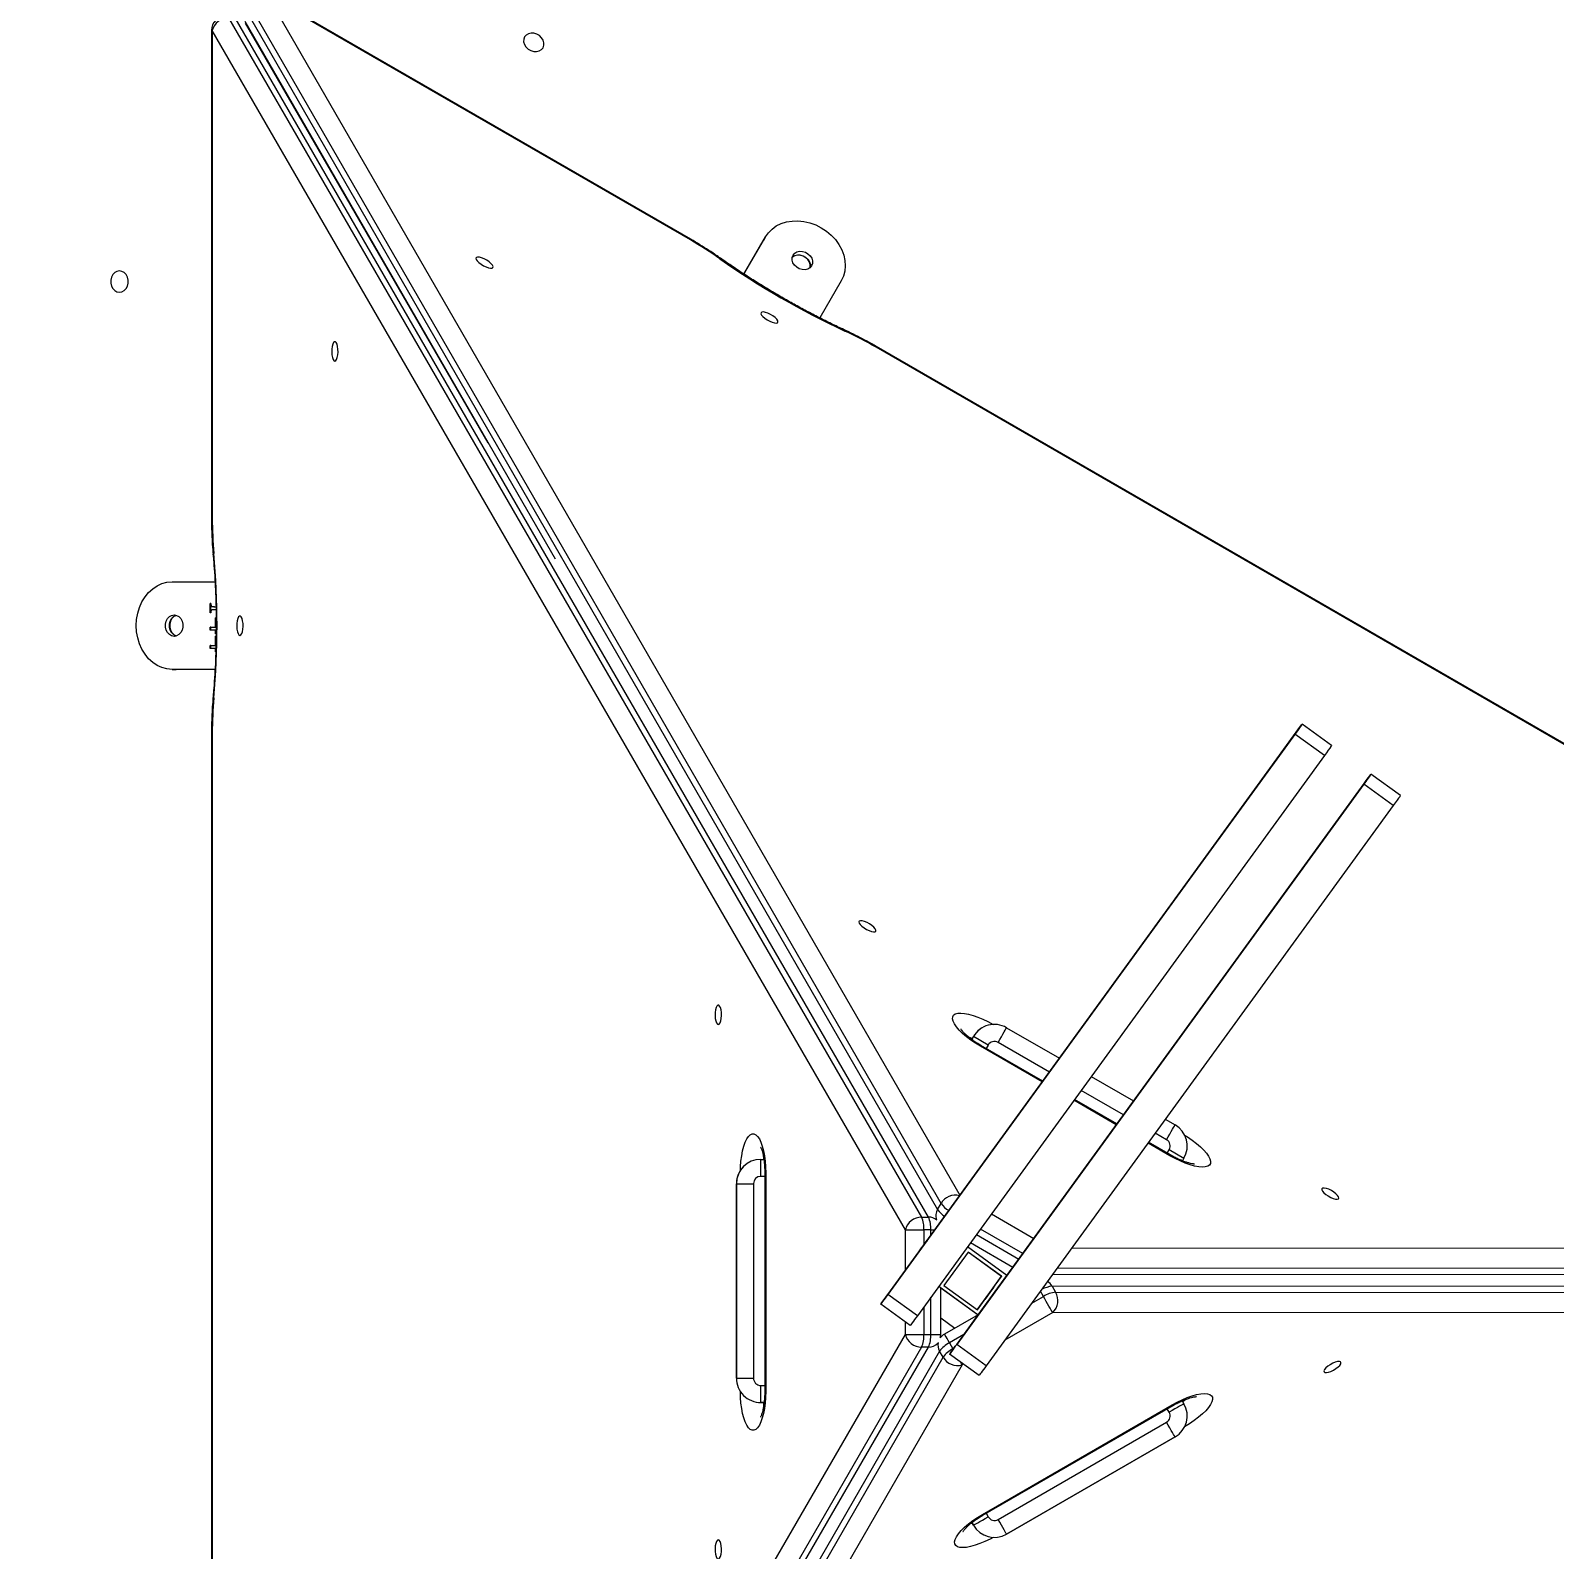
# Model space of a CAD drawing. Header units: millimetres. Extents: x -12977 to 11786, y -11805 to 10558.
# Drawn here: x 1120 to 1747, y -6126 to -5501 of the extents above; entities that cross this region are included whole.
import ezdxf

# ---------------------------------------------------------------- set-up
doc = ezdxf.new("R2010")
doc.units = ezdxf.units.MM
for name, color, linetype in [('DIKOM_ОБЪЕКТ', 7, 'Continuous'), ('DIKOM_РАЗМЕР_ЗОНА', 7, 'Continuous'), ('DIKOM_РАЗМЕР_ОБЪЕКТА', 7, 'Continuous')]:
    doc.layers.add(name, color=color, linetype=linetype)
doc.styles.add('style1', font='arial.ttf', dxfattribs={"width": 0.8})
doc.dimstyles.new('1-50', dxfattribs={"dimtxt": 300, "dimasz": 200, "dimexe": 100, "dimexo": 0, "dimgap": 100, "dimtad": 1, "dimtxsty": 'style1', "dimcen": 200, "dimclrd": 7, "dimclre": 7, "dimclrt": 7, "dimadec": 1, "dimazin": 2, "dimtfac": 1, "dimtmove": 0, "dimatfit": 2, "dimfxl": 0, "dimlwd": 25, "dimlwe": 18, "dimarcsym": 0})

# ---------------------------------------------------------------- blocks, each defined once
blk = doc.blocks.new('*D9')
at = {"layer": 'Defpoints', "color": 0, "transparency": 16777216}
for p in [(-11007.42, 666.08), (8787.99, 666.08), (8787.99, -10518.66)]:
    blk.add_point(p, dxfattribs=at)
at = {"layer": 'DIKOM_РАЗМЕР_ОБЪЕКТА', "color": 7, "lineweight": 18, "transparency": 16777216}
for p, q in [((-11007.42, 666.08), (-11007.42, -10618.66)), ((8787.99, 666.08), (8787.99, -10618.66))]:
    blk.add_line(p, q, dxfattribs=at)
at = {"layer": 'DIKOM_РАЗМЕР_ОБЪЕКТА', "color": 7, "lineweight": 25, "transparency": 16777216}
blk.add_line((-10807.42, -10518.66), (8587.99, -10518.66), dxfattribs=at)
at = {"layer": 'DIKOM_РАЗМЕР_ОБЪЕКТА', "color": 7, "transparency": 16777216}
for points in [[(-10807.42, -10485.32), (-10807.42, -10551.99), (-11007.42, -10518.66)], [(8587.99, -10485.32), (8587.99, -10551.99), (8787.99, -10518.66)]]:
    blk.add_solid(points, dxfattribs=at)
at = {"layer": 'DIKOM_РАЗМЕР_ОБЪЕКТА', "color": 7, "transparency": 16777216, "insert": (-1823.63, -10265.49), "char_height": 300, "attachment_point": 5, "style": 'style1'}
blk.add_mtext('19750', dxfattribs=at)
blk = doc.blocks.new('*D12')
at = {"layer": 'Defpoints', "color": 0, "transparency": 16777216}
for p in [(10764.9, 125.67), (-12976.69, 124.08), (10764.9, -11704.66)]:
    blk.add_point(p, dxfattribs=at)
at = {"layer": 'DIKOM_РАЗМЕР_ЗОНА', "color": 7, "lineweight": 18, "transparency": 16777216}
for p, q in [((10764.9, 125.67), (10764.9, -11804.66)), ((-12976.69, 124.08), (-12976.69, -11804.66))]:
    blk.add_line(p, q, dxfattribs=at)
at = {"layer": 'DIKOM_РАЗМЕР_ЗОНА', "color": 7, "lineweight": 25, "transparency": 16777216}
blk.add_line((-12776.69, -11704.66), (10564.9, -11704.66), dxfattribs=at)
at = {"layer": 'DIKOM_РАЗМЕР_ЗОНА', "color": 7, "transparency": 16777216}
for points in [[(-12776.69, -11671.32), (-12776.69, -11737.99), (-12976.69, -11704.66)], [(10564.9, -11671.32), (10564.9, -11737.99), (10764.9, -11704.66)]]:
    blk.add_solid(points, dxfattribs=at)
at = {"layer": 'DIKOM_РАЗМЕР_ЗОНА', "color": 7, "transparency": 16777216, "insert": (-1904.63, -11451.38), "char_height": 300, "attachment_point": 5, "style": 'style1'}
blk.add_mtext('23750', dxfattribs=at)

msp = doc.modelspace()

# ---------------------------------------------------------------- linework, layer by layer
at = {"layer": 'DIKOM_ОБЪЕКТ', "color": 7, "linetype": 'Continuous', "lineweight": 15}
for p, q in [((1494.946, -5983.208), (1210.231, -5489.774)), ((1391.84, -5586.971), (1218.076, -5486.649)), ((1218.076, -5486.649), (1502.654, -5979.846)), ((1392.002, -5586.69), (1218.238, -5486.367)), ((1201.839, -5495.589), (1486.911, -5988.817)), ((1489.749, -5988.817), (1204.676, -5495.589)), ((1208.623, -5497.019), (1336.174, -5718.076)), ((1208.813, -5492.231), (1493.527, -5985.665)), ((1194.885, -5500.821), (1194.885, -5701.466)), ((1480.282, -5994.048), (1195.21, -5500.821)), ((1195.21, -5500.821), (1195.21, -5701.466)), ((1308.626, -5670.334), (1208.917, -5497.818)), ((1413.881, -5600.997), (1421.848, -5587.197)), ((1413.882, -5600.997), (1422.71, -5585.705)), ((1422.71, -5585.705), (1421.848, -5587.197)), ((1453.887, -5603.705), (1445.059, -5618.996)), ((1859.494, -5856.971), (1468.227, -5631.073)), ((1859.656, -5856.69), (1468.389, -5630.792)), ((1178.675, -5727.569), (1196.335, -5727.568)), ((1194.39, -5736.518), (1194.617, -5736.518)), ((1194.39, -5740.268), (1194.39, -5736.518)), ((1194.677, -5736.518), (1194.39, -5736.518)), ((1194.617, -5740.268), (1194.39, -5740.268)), ((1194.677, -5739.634), (1194.677, -5737.251)), ((1195.868, -5737.768), (1196.734, -5737.768)), ((1196.155, -5737.768), (1195.868, -5737.768)), ((1196.756, -5739.018), (1195.868, -5739.018)), ((1196.155, -5737.768), (1196.734, -5737.768)), ((1194.389, -5746.241), (1196.55, -5746.24)), ((1194.677, -5746.24), (1194.389, -5746.241)), ((1194.39, -5747.491), (1194.389, -5746.241)), ((1196.55, -5747.491), (1194.39, -5747.491)), ((1194.677, -5747.491), (1194.677, -5746.24)), ((1194.677, -5746.24), (1196.837, -5746.24)), ((1196.55, -5742.351), (1196.817, -5742.351)), ((1196.55, -5746.24), (1196.55, -5742.351)), ((1196.837, -5742.351), (1196.55, -5742.351)), ((1196.837, -5746.24), (1196.55, -5746.24)), ((1196.837, -5747.49), (1196.55, -5747.491)), ((1196.55, -5748.879), (1196.55, -5747.491)), ((1194.39, -5753.741), (1196.55, -5753.741)), ((1194.39, -5754.99), (1194.39, -5753.741)), ((1194.677, -5753.741), (1194.39, -5753.741)), ((1194.677, -5754.99), (1194.677, -5753.741)), ((1194.677, -5753.741), (1196.837, -5753.741)), ((1196.811, -5748.879), (1196.55, -5748.879)), ((1196.55, -5749.852), (1196.795, -5749.851)), ((1196.55, -5753.741), (1196.55, -5749.852)), ((1196.837, -5749.852), (1196.55, -5749.852)), ((1196.837, -5753.741), (1196.55, -5753.741)), ((1196.55, -5754.99), (1194.39, -5754.99)), ((1196.55, -5756.379), (1196.55, -5754.99)), ((1196.336, -5763.568), (1178.675, -5763.569)), ((1178.675, -5763.569), (1180.397, -5763.569)), ((1196.336, -5763.569), (1180.397, -5763.569)), ((1194.885, -5789.67), (1194.885, -6241.466)), ((1195.21, -5789.67), (1195.21, -6241.466)), ((1473.059, -6020.58), (1639.64, -5791.301)), ((1640.485, -5790.148), (1473.072, -6020.572)), ((1598.06, -5848.535), (1642.811, -5786.946)), ((1641.778, -5788.359), (1598.248, -5848.276)), ((1652.62, -5798.964), (1640.485, -5790.148)), ((1641.782, -5788.362), (1641.778, -5788.359)), ((1642.584, -5787.258), (1642.58, -5787.255)), ((1655.559, -5794.919), (1643.424, -5786.103)), ((1652.62, -5798.964), (1485.207, -6029.389)), ((1626.376, -5869.108), (1671.126, -5807.519)), ((1670.094, -5808.931), (1626.564, -5868.848)), ((1670.098, -5808.934), (1670.094, -5808.931)), ((1670.899, -5807.831), (1670.895, -5807.828)), ((1683.874, -5815.492), (1671.739, -5806.675)), ((1668.801, -5810.72), (1501.387, -6041.145)), ((1521.955, -6012.826), (1667.956, -5811.873)), ((1680.936, -5819.537), (1668.801, -5810.72)), ((1680.936, -5819.537), (1513.523, -6049.961)), ((1598.249, -5848.276), (1598.248, -5848.276)), ((1626.564, -5868.848), (1626.564, -5868.848)), ((1516.341, -5909.577), (1516.352, -5909.584)), ((1521.907, -5910.908), (1543.629, -5923.449)), ((1508.246, -5914.568), (1507.555, -5915.766)), ((1507.555, -5915.766), (1508.246, -5914.568)), ((1514.309, -5918.068), (1508.246, -5914.568)), ((1508.246, -5914.568), (1508.246, -5914.568)), ((1511.729, -5911.013), (1511.729, -5911.013)), ((1539.492, -5929.143), (1518.407, -5916.97)), ((1536.527, -5933.224), (1511.149, -5918.572)), ((1536.751, -5932.916), (1511.338, -5918.244)), ((1514.309, -5918.068), (1513.49, -5919.487)), ((1556.695, -5930.993), (1574.107, -5941.046)), ((1567.005, -5950.821), (1549.594, -5940.768)), ((1567.228, -5950.513), (1549.817, -5940.46)), ((1569.97, -5946.74), (1552.559, -5936.687)), ((1587.689, -5956.97), (1583.036, -5954.284)), ((1587.173, -5948.59), (1591.189, -5950.908)), ((1589.091, -5963.572), (1580.071, -5958.365)), ((1589.28, -5963.244), (1580.295, -5958.057)), ((1587.968, -5962.487), (1588.787, -5961.068)), ((1588.787, -5961.068), (1594.849, -5964.568)), ((1415.617, -5966.503), (1415.617, -5966.503)), ((1420.795, -5965.058), (1422.054, -5965.059)), ((1421.997, -5964.772), (1421.922, -5965.059)), ((1594.849, -5964.568), (1594.22, -5965.657)), ((1594.49, -5965.748), (1594.285, -5965.545)), ((1422.434, -5972.058), (1420.795, -5972.058)), ((1422.434, -5970.543), (1422.434, -6060.543)), ((1422.813, -5970.543), (1422.813, -6060.543)), ((1410.794, -6055.059), (1410.794, -5975.059)), ((1410.794, -5975.059), (1410.794, -6055.059)), ((1410.794, -5975.059), (1410.794, -5975.059)), ((1417.795, -5975.058), (1417.795, -6055.058)), ((1493.527, -5985.665), (1494.946, -5983.208)), ((1486.911, -5988.817), (1489.749, -5988.817)), ((1515.64, -5987.501), (1533.051, -5997.553)), ((1480.282, -6010.638), (1480.282, -5994.048)), ((1490.743, -5994.048), (1487.905, -5994.048)), ((1487.905, -5994.048), (1487.905, -6000.146)), ((1490.743, -5996.241), (1490.743, -5994.048)), ((1509.458, -5996.01), (1526.869, -6006.062)), ((1528.546, -6003.754), (1511.135, -5993.702)), ((1506.111, -6003.169), (1496.119, -6016.922)), ((1521.96, -6012.829), (1505.779, -6001.073)), ((1519.837, -6013.178), (1506.093, -6003.193)), ((1519.864, -6013.161), (1506.111, -6003.169)), ((1507.063, -5999.307), (1524.474, -6009.359)), ((1548.682, -6001.568), (2109.644, -6001.396)), ((2110.86, -6009.752), (1542.609, -6009.927)), ((1494.024, -6017.254), (1510.204, -6029.009)), ((1496.119, -6016.922), (1509.872, -6026.914)), ((1509.862, -6026.907), (1519.837, -6013.178)), ((1509.872, -6026.914), (1519.864, -6013.161)), ((1510.204, -6029.009), (1521.96, -6012.829)), ((1519.864, -6013.161), (1519.837, -6013.178)), ((1540.647, -6017.234), (1542.066, -6019.691)), ((2110.281, -6017.471), (1540.647, -6017.234)), ((1540.824, -6012.385), (2109.441, -6012.21)), ((1485.207, -6029.389), (1473.072, -6020.572)), ((1490.743, -6037.025), (1490.743, -6021.77)), ((1494.795, -6037.025), (1494.794, -6017.837)), ((1494.795, -6017.851), (1510.156, -6029.011)), ((1532.218, -6024.229), (1537.039, -6021.446)), ((1537.039, -6021.446), (1535.8, -6019.299)), ((1542.066, -6019.691), (2111.7, -6019.928)), ((1470.132, -6024.618), (1470.121, -6024.625)), ((1482.256, -6033.441), (1470.121, -6024.625)), ((1482.268, -6033.434), (1470.132, -6024.618)), ((1487.905, -6025.675), (1487.905, -6037.025)), ((1510.166, -6029.005), (1496.374, -6036.968)), ((1501.375, -6041.152), (1510.192, -6029.017)), ((1510.204, -6029.009), (1510.187, -6029.02)), ((1540.851, -6028.047), (1521.202, -6039.391)), ((2110.484, -6028.284), (1540.851, -6028.047)), ((1480.282, -6037.025), (1480.282, -6032.007)), ((1482.268, -6033.434), (1482.256, -6033.441)), ((1494.795, -6030.211), (1500.676, -6034.484)), ((1494.795, -6030.212), (1500.675, -6034.485)), ((1195.21, -6530.315), (1480.282, -6037.025)), ((1486.911, -6042.257), (1201.839, -6535.546)), ((1204.676, -6535.546), (1489.749, -6042.256)), ((1489.749, -6042.256), (1486.911, -6042.257)), ((1487.905, -6037.025), (1490.743, -6037.025)), ((1504.369, -6037.032), (1498.401, -6040.477)), ((1498.401, -6040.477), (1499.82, -6042.934)), ((1513.523, -6049.961), (1501.387, -6041.145)), ((1494.367, -6043.953), (1209.653, -6537.449)), ((1211.071, -6539.906), (1495.786, -6046.411)), ((1495.786, -6046.411), (1494.367, -6043.953)), ((1498.448, -6045.19), (1498.436, -6045.197)), ((1510.572, -6054.014), (1498.436, -6045.197)), ((1510.583, -6054.007), (1498.448, -6045.19)), ((1499.82, -6042.934), (1500.268, -6042.676)), ((1499.931, -6043.127), (1499.82, -6042.934)), ((1503.631, -6049.536), (1218.916, -6543.032)), ((1410.794, -6055.059), (1410.794, -6055.059)), ((1504.064, -6049.286), (1503.631, -6049.536)), ((1510.583, -6054.007), (1510.572, -6054.014)), ((1412.423, -6060.544), (1412.423, -6060.529)), ((1420.795, -6058.058), (1422.434, -6058.058)), ((1420.794, -6065.059), (1420.794, -6065.059)), ((1420.794, -6065.059), (1422.18, -6065.059)), ((1422.18, -6065.059), (1420.794, -6065.059)), ((1511.989, -6111.059), (1589.931, -6066.059)), ((1512.178, -6111.387), (1590.12, -6066.387)), ((1588.787, -6069.049), (1587.968, -6067.63)), ((1594.157, -6064.35), (1594.849, -6065.549)), ((1518.407, -6113.147), (1587.689, -6073.147)), ((1591.189, -6079.209), (1521.907, -6119.209)), ((1521.907, -6119.209), (1591.189, -6079.209)), ((1591.189, -6079.209), (1591.366, -6079.105)), ((1591.189, -6079.209), (1591.189, -6079.209)), ((1591.366, -6079.105), (1591.366, -6079.104)), ((1595.123, -6075.056), (1595.112, -6075.062)), ((1513.49, -6110.63), (1514.309, -6112.049)), ((1507.4, -6114.65), (1507.682, -6114.572)), ((1507.617, -6114.459), (1508.246, -6115.549)), ((1508.246, -6115.549), (1507.617, -6114.459)), ((1508.246, -6115.549), (1508.246, -6115.549)), ((1521.907, -6119.209), (1521.907, -6119.209))]:
    msp.add_line(p, q, dxfattribs=at)
at = {"layer": 'DIKOM_ОБЪЕКТ', "color": 7, "linetype": 'Continuous', "lineweight": 15, "flags": 128}
for points in [[(1194.885, -5500.821), (1194.939, -5500.82), (1195.21, -5500.821)], [(1331.25, -5507.886), (1331.602, -5506.92), (1331.617, -5505.854), (1331.293, -5504.774), (1330.658, -5503.768), (1329.761, -5502.918), (1328.676, -5502.292), (1327.492, -5501.94), (1326.303, -5501.893), (1325.206, -5502.152), (1324.29, -5502.698), (1323.629, -5503.486), (1323.277, -5504.453), (1323.263, -5505.518), (1323.586, -5506.598), (1324.222, -5507.604), (1325.118, -5508.455), (1326.203, -5509.081), (1327.388, -5509.432), (1328.577, -5509.48), (1329.674, -5509.22), (1330.589, -5508.674), (1331.25, -5507.886)], [(1422.71, -5585.705), (1423.917, -5583.98), (1425.417, -5582.474), (1427.179, -5581.218), (1429.167, -5580.235), (1431.342, -5579.547), (1433.657, -5579.168), (1436.068, -5579.105), (1438.524, -5579.359), (1440.975, -5579.926), (1443.372, -5580.794), (1445.665, -5581.945), (1447.808, -5583.356), (1449.758, -5584.997), (1451.475, -5586.837), (1452.923, -5588.836), (1454.074, -5590.955), (1454.903, -5593.151), (1455.395, -5595.377), (1455.538, -5597.591), (1455.331, -5599.745), (1454.777, -5601.797), (1453.887, -5603.705)], [(1391.84, -5586.971), (1391.975, -5586.737), (1392.002, -5586.69)], [(1310.629, -5598.274), (1310.667, -5597.854), (1310.393, -5597.293), (1309.832, -5596.642), (1309.035, -5595.958), (1308.071, -5595.302), (1307.027, -5594.733), (1305.995, -5594.3), (1305.067, -5594.043), (1304.326, -5593.984), (1303.836, -5594.129), (1303.643, -5594.464), (1303.762, -5594.96), (1304.184, -5595.572), (1304.871, -5596.248), (1305.761, -5596.925), (1306.777, -5597.545), (1307.826, -5598.051), (1308.818, -5598.4), (1309.662, -5598.56), (1310.284, -5598.516), (1310.629, -5598.274)], [(1404.631, -5594.745), (1404.414, -5594.67), (1404.015, -5594.736)], [(1434.079, -5593.214), (1434.74, -5592.424), (1435.657, -5591.877), (1436.755, -5591.616), (1437.944, -5591.663), (1439.129, -5592.013), (1440.214, -5592.639), (1441.11, -5593.491), (1441.745, -5594.497), (1442.068, -5595.578), (1442.053, -5596.646), (1441.7, -5597.614), (1441.038, -5598.403), (1440.121, -5598.951), (1439.024, -5599.212), (1437.834, -5599.165), (1436.649, -5598.814), (1435.565, -5598.188), (1434.668, -5597.337), (1434.033, -5596.33), (1433.71, -5595.249), (1433.726, -5594.182), (1434.079, -5593.214)], [(1441.133, -5598.32), (1441.158, -5598.196), (1441.173, -5597.129), (1440.849, -5596.049), (1440.213, -5595.044), (1439.317, -5594.193), (1438.232, -5593.567), (1437.047, -5593.216), (1435.858, -5593.168), (1434.761, -5593.428), (1433.845, -5593.974), (1433.751, -5594.057)], [(1433.758, -5594.024), (1433.879, -5593.916), (1434.795, -5593.369), (1435.893, -5593.108), (1437.082, -5593.155), (1438.268, -5593.506), (1439.352, -5594.132), (1440.248, -5594.983), (1440.884, -5595.99), (1441.207, -5597.071), (1441.191, -5598.138), (1441.158, -5598.296)], [(1157.009, -5599.685), (1155.996, -5599.863), (1155.066, -5600.383), (1154.292, -5601.203), (1153.739, -5602.257), (1153.451, -5603.458), (1153.451, -5604.711), (1153.739, -5605.913), (1154.292, -5606.966), (1155.065, -5607.786), (1155.996, -5608.306), (1157.009, -5608.484), (1158.022, -5608.306), (1158.953, -5607.786), (1159.726, -5606.966), (1160.279, -5605.912), (1160.567, -5604.711), (1160.568, -5603.458), (1160.279, -5602.257), (1159.726, -5601.203), (1158.953, -5600.383), (1158.022, -5599.863), (1157.009, -5599.685)], [(1420.89, -5616.861), (1420.853, -5617.281), (1421.127, -5617.842), (1421.687, -5618.493), (1422.485, -5619.177), (1423.448, -5619.832), (1424.492, -5620.402), (1425.524, -5620.834), (1426.452, -5621.091), (1427.194, -5621.151), (1427.683, -5621.006), (1427.877, -5620.671), (1427.757, -5620.175), (1427.335, -5619.562), (1426.649, -5618.887), (1425.758, -5618.21), (1424.743, -5617.59), (1423.693, -5617.083), (1422.702, -5616.735), (1421.858, -5616.575), (1421.235, -5616.618), (1420.89, -5616.861)], [(1245.622, -5636.776), (1246.005, -5636.598), (1246.353, -5636.081), (1246.637, -5635.27), (1246.831, -5634.237), (1246.917, -5633.075), (1246.888, -5631.886), (1246.746, -5630.776), (1246.505, -5629.844), (1246.185, -5629.172), (1245.815, -5628.821), (1245.428, -5628.821), (1245.058, -5629.172), (1244.738, -5629.844), (1244.497, -5630.776), (1244.356, -5631.886), (1244.327, -5633.075), (1244.413, -5634.237), (1244.606, -5635.27), (1244.89, -5636.081), (1245.239, -5636.598), (1245.622, -5636.776)], [(1455.099, -5623.882), (1455.273, -5624.033), (1455.415, -5624.412)], [(1468.389, -5630.792), (1468.362, -5630.839), (1468.227, -5631.073)], [(1194.885, -5701.466), (1194.939, -5701.466), (1195.21, -5701.466)], [(1195.546, -5716.43), (1195.59, -5716.204), (1195.847, -5715.892)], [(1178.675, -5763.569), (1176.578, -5763.385), (1174.523, -5762.84), (1172.553, -5761.942), (1170.708, -5760.711), (1169.025, -5759.172), (1167.538, -5757.357), (1166.279, -5755.301), (1165.271, -5753.046), (1164.536, -5750.64), (1164.089, -5748.131), (1163.94, -5745.569), (1164.089, -5743.008), (1164.536, -5740.498), (1165.271, -5738.092), (1166.279, -5735.837), (1167.539, -5733.781), (1169.025, -5731.965), (1170.708, -5730.426), (1172.553, -5729.195), (1174.523, -5728.298), (1176.578, -5727.752), (1178.675, -5727.569)], [(1179.493, -5741.169), (1180.508, -5741.347), (1181.44, -5741.867), (1182.215, -5742.687), (1182.77, -5743.741), (1183.059, -5744.942), (1183.058, -5746.195), (1182.77, -5747.396), (1182.215, -5748.45), (1181.441, -5749.27), (1180.508, -5749.791), (1179.493, -5749.969), (1178.478, -5749.79), (1177.546, -5749.27), (1176.771, -5748.45), (1176.217, -5747.397), (1175.928, -5746.195), (1175.928, -5744.943), (1176.217, -5743.741), (1176.771, -5742.687), (1177.546, -5741.867), (1178.478, -5741.347), (1179.493, -5741.169)], [(1180.354, -5749.841), (1180.202, -5749.79), (1179.269, -5749.27), (1178.494, -5748.45), (1177.94, -5747.397), (1177.651, -5746.195), (1177.651, -5744.943), (1177.94, -5743.741), (1178.494, -5742.687), (1179.269, -5741.867), (1180.202, -5741.347), (1180.355, -5741.297)], [(1180.388, -5741.306), (1180.268, -5741.347), (1179.337, -5741.867), (1178.564, -5742.687), (1178.01, -5743.741), (1177.722, -5744.943), (1177.722, -5746.195), (1178.01, -5747.397), (1178.563, -5748.45), (1179.337, -5749.27), (1180.268, -5749.79), (1180.387, -5749.831)], [(1206.574, -5749.566), (1206.956, -5749.389), (1207.305, -5748.871), (1207.589, -5748.06), (1207.782, -5747.028), (1207.869, -5745.865), (1207.84, -5744.676), (1207.698, -5743.566), (1207.457, -5742.634), (1207.137, -5741.962), (1206.767, -5741.611), (1206.38, -5741.611), (1206.01, -5741.963), (1205.69, -5742.634), (1205.449, -5743.567), (1205.307, -5744.677), (1205.278, -5745.866), (1205.365, -5747.028), (1205.558, -5748.061), (1205.842, -5748.871), (1206.191, -5749.389), (1206.574, -5749.566)], [(1195.546, -5774.705), (1195.59, -5774.931), (1195.847, -5775.243)], [(1194.885, -5789.67), (1194.939, -5789.67), (1195.21, -5789.67)], [(1639.64, -5791.301), (1640.483, -5790.14), (1641.255, -5789.078), (1641.892, -5788.202), (1642.339, -5787.586), (1642.56, -5787.283), (1642.535, -5787.317), (1642.267, -5787.686), (1641.778, -5788.359)], [(1642.811, -5786.946), (1643.215, -5786.39), (1643.409, -5786.123), (1643.377, -5786.167), (1643.123, -5786.517), (1642.665, -5787.147), (1642.039, -5788.009), (1641.293, -5789.035), (1640.485, -5790.148)], [(1655.559, -5794.919), (1655.513, -5794.983), (1655.258, -5795.334), (1654.8, -5795.964), (1654.174, -5796.825), (1653.429, -5797.852), (1652.62, -5798.964)], [(1667.956, -5811.873), (1668.799, -5810.713), (1669.571, -5809.65), (1670.207, -5808.774), (1670.655, -5808.159), (1670.875, -5807.855), (1670.85, -5807.889), (1670.582, -5808.259), (1670.094, -5808.931)], [(1671.126, -5807.519), (1671.531, -5806.962), (1671.724, -5806.695), (1671.693, -5806.739), (1671.438, -5807.089), (1670.981, -5807.719), (1670.355, -5808.581), (1669.609, -5809.608), (1668.801, -5810.72)], [(1683.874, -5815.492), (1683.828, -5815.556), (1683.574, -5815.906), (1683.116, -5816.536), (1682.49, -5817.398), (1681.744, -5818.424), (1680.936, -5819.537)], [(1598.248, -5848.276), (1597.927, -5848.718), (1597.682, -5849.055), (1597.522, -5849.276), (1597.45, -5849.374), (1597.471, -5849.346), (1597.582, -5849.194), (1597.78, -5848.92), (1598.06, -5848.535)], [(1468.122, -5871.221), (1468.159, -5870.801), (1467.885, -5870.24), (1467.325, -5869.589), (1466.527, -5868.905), (1465.564, -5868.249), (1464.52, -5867.68), (1463.488, -5867.247), (1462.56, -5866.99), (1461.818, -5866.932), (1461.329, -5867.076), (1461.135, -5867.411), (1461.255, -5867.907), (1461.677, -5868.52), (1462.363, -5869.195), (1463.254, -5869.872), (1464.269, -5870.492), (1465.319, -5870.998), (1466.31, -5871.347), (1467.154, -5871.507), (1467.777, -5871.464), (1468.122, -5871.221)], [(1626.564, -5868.848), (1626.243, -5869.291), (1625.998, -5869.627), (1625.837, -5869.849), (1625.766, -5869.947), (1625.786, -5869.919), (1625.897, -5869.766), (1626.096, -5869.493), (1626.376, -5869.108)], [(1403.312, -5909.609), (1403.695, -5909.431), (1404.044, -5908.914), (1404.327, -5908.103), (1404.521, -5907.07), (1404.607, -5905.908), (1404.578, -5904.719), (1404.437, -5903.609), (1404.196, -5902.676), (1403.876, -5902.005), (1403.506, -5901.654), (1403.118, -5901.654), (1402.749, -5902.005), (1402.429, -5902.677), (1402.187, -5903.609), (1402.046, -5904.719), (1402.017, -5905.908), (1402.103, -5907.07), (1402.297, -5908.103), (1402.58, -5908.914), (1402.929, -5909.431), (1403.312, -5909.609)], [(1511.149, -5918.572), (1509.112, -5917.33), (1507.18, -5916.015), (1505.394, -5914.656), (1503.794, -5913.284), (1502.417, -5911.93), (1501.293, -5910.624), (1500.447, -5909.395), (1499.898, -5908.271), (1499.658, -5907.276), (1499.733, -5906.433), (1500.121, -5905.761), (1500.814, -5905.274), (1501.795, -5904.985), (1503.043, -5904.898), (1504.53, -5905.016), (1506.223, -5905.336), (1508.084, -5905.852), (1510.072, -5906.552), (1512.141, -5907.419), (1514.247, -5908.435), (1516.341, -5909.577)], [(1518.407, -5916.97), (1519.09, -5915.787), (1519.746, -5914.65), (1520.352, -5913.602), (1520.882, -5912.683), (1521.317, -5911.929), (1521.64, -5911.369), (1521.839, -5911.024), (1521.907, -5910.908)], [(1507.787, -5915.363), (1507.034, -5915.117), (1506.596, -5914.992)], [(1511.338, -5918.244), (1511.307, -5918.299), (1511.149, -5918.572)], [(1412.433, -5969.574), (1412.481, -5968.159), (1412.654, -5965.828), (1412.938, -5963.602), (1413.326, -5961.531), (1413.81, -5959.661), (1414.379, -5958.034), (1415.021, -5956.687), (1415.72, -5955.65), (1416.462, -5954.945), (1417.23, -5954.588), (1418.006, -5954.588), (1418.774, -5954.945), (1419.516, -5955.649), (1420.215, -5956.687), (1420.857, -5958.034), (1421.426, -5959.66), (1421.91, -5961.53), (1422.299, -5963.601), (1422.582, -5965.827), (1422.755, -5968.158), (1422.813, -5970.543)], [(1587.689, -5956.97), (1588.372, -5955.787), (1589.028, -5954.65), (1589.634, -5953.602), (1590.164, -5952.683), (1590.599, -5951.929), (1590.922, -5951.369), (1591.121, -5951.024), (1591.189, -5950.908)], [(1595.121, -5955.072), (1596.319, -5955.82), (1598.252, -5957.135), (1600.038, -5958.494), (1601.638, -5959.865), (1603.015, -5961.219), (1604.139, -5962.525), (1604.985, -5963.754), (1605.534, -5964.879), (1605.774, -5965.873), (1605.699, -5966.716), (1605.311, -5967.389), (1604.618, -5967.875), (1603.637, -5968.165), (1602.389, -5968.252), (1600.902, -5968.134), (1599.209, -5967.813), (1597.348, -5967.297), (1595.36, -5966.598), (1593.29, -5965.731), (1591.185, -5964.715), (1589.091, -5963.572)], [(1420.795, -5972.058), (1420.795, -5970.693), (1420.795, -5969.38), (1420.795, -5968.169), (1420.795, -5967.109), (1420.795, -5966.238), (1420.795, -5965.591), (1420.794, -5965.193), (1420.795, -5965.058)], [(1589.28, -5963.244), (1589.249, -5963.299), (1589.091, -5963.572)], [(1422.434, -5970.543), (1422.497, -5970.543), (1422.813, -5970.543)], [(1410.794, -5975.059), (1410.929, -5975.059), (1411.327, -5975.059), (1411.974, -5975.059), (1412.845, -5975.059), (1413.906, -5975.058), (1415.116, -5975.058), (1416.429, -5975.058), (1417.795, -5975.058)], [(1651.608, -5977.157), (1651.571, -5977.577), (1651.845, -5978.138), (1652.405, -5978.789), (1653.203, -5979.473), (1654.166, -5980.129), (1655.211, -5980.698), (1656.242, -5981.131), (1657.17, -5981.388), (1657.912, -5981.447), (1658.401, -5981.303), (1658.595, -5980.967), (1658.475, -5980.472), (1658.053, -5979.859), (1657.367, -5979.184), (1656.476, -5978.506), (1655.461, -5977.887), (1654.411, -5977.38), (1653.42, -5977.031), (1652.576, -5976.871), (1651.954, -5976.915), (1651.608, -5977.157)], [(1480.282, -5994.048), (1480.771, -5994.048), (1481.46, -5994.048), (1482.321, -5994.048), (1483.322, -5994.048), (1484.424, -5994.048), (1485.585, -5994.048), (1486.76, -5994.048), (1487.905, -5994.048)], [(1489.813, -5997.522), (1489.701, -5997.675), (1489.379, -5998.119), (1488.881, -5998.804), (1488.261, -5999.658), (1487.586, -6000.587), (1486.929, -6001.49), (1486.362, -6002.271), (1485.946, -6002.843), (1485.726, -6003.146), (1485.726, -6003.146), (1485.946, -6002.844), (1486.362, -6002.271), (1486.929, -6001.491), (1487.585, -6000.587), (1488.26, -5999.658), (1488.88, -5998.805), (1489.379, -5998.119), (1489.701, -5997.675), (1489.813, -5997.522)], [(1489.822, -5997.516), (1489.711, -5997.67), (1489.389, -5998.113), (1488.89, -5998.799), (1488.27, -5999.652), (1487.595, -6000.581), (1486.939, -6001.485), (1486.372, -6002.265), (1485.956, -6002.838), (1485.736, -6003.14), (1485.736, -6003.14), (1485.956, -6002.838), (1486.372, -6002.265), (1486.938, -6001.485), (1487.595, -6000.581), (1488.27, -5999.652), (1488.89, -5998.799), (1489.388, -5998.113), (1489.711, -5997.669), (1489.822, -5997.516)], [(1490.743, -5994.048), (1491.812, -5994.048), (1492.336, -5994.048)], [(1512.81, -6022.87), (1512.921, -6022.717), (1513.244, -6022.273), (1513.742, -6021.587), (1514.362, -6020.733), (1515.037, -6019.804), (1515.694, -6018.901), (1516.261, -6018.12), (1516.677, -6017.548), (1516.896, -6017.245), (1516.896, -6017.245), (1516.676, -6017.548), (1516.26, -6018.121), (1515.693, -6018.901), (1515.037, -6019.805), (1514.362, -6020.734), (1513.742, -6021.587), (1513.244, -6022.273), (1512.921, -6022.716), (1512.81, -6022.87)], [(1470.121, -6024.625), (1470.177, -6024.547), (1470.344, -6024.317), (1470.616, -6023.943), (1470.981, -6023.44), (1471.427, -6022.827), (1471.935, -6022.128), (1472.486, -6021.369), (1473.059, -6020.58)], [(1473.072, -6020.572), (1472.498, -6021.361), (1471.947, -6022.12), (1471.439, -6022.819), (1470.993, -6023.433), (1470.628, -6023.936), (1470.356, -6024.31), (1470.189, -6024.54), (1470.132, -6024.618)], [(1540.851, -6028.047), (1540.606, -6027.624), (1540.262, -6027.028), (1539.831, -6026.282), (1539.331, -6025.415), (1538.78, -6024.46), (1538.199, -6023.455), (1537.612, -6022.437), (1537.039, -6021.446)], [(1485.207, -6029.389), (1484.634, -6030.178), (1484.082, -6030.937), (1483.574, -6031.636), (1483.129, -6032.249), (1482.763, -6032.752), (1482.491, -6033.126), (1482.324, -6033.356), (1482.268, -6033.434)], [(1480.282, -6037.025), (1480.771, -6037.025), (1481.46, -6037.025), (1482.321, -6037.025), (1483.322, -6037.025), (1484.424, -6037.025), (1485.585, -6037.025), (1486.761, -6037.025), (1487.905, -6037.025)], [(1490.743, -6037.025), (1491.812, -6037.025), (1492.766, -6037.025), (1493.567, -6037.025), (1494.185, -6037.025), (1494.595, -6037.026), (1494.783, -6037.025), (1494.795, -6037.025)], [(1498.401, -6040.477), (1497.866, -6039.55), (1497.389, -6038.725), (1496.989, -6038.031), (1496.68, -6037.496), (1496.474, -6037.14), (1496.38, -6036.978), (1496.374, -6036.968)], [(1498.436, -6045.197), (1498.493, -6045.119), (1498.66, -6044.889), (1498.931, -6044.515), (1499.297, -6044.012), (1499.742, -6043.399), (1500.25, -6042.7), (1500.802, -6041.941), (1501.375, -6041.152)], [(1501.387, -6041.145), (1500.814, -6041.934), (1500.263, -6042.693), (1499.754, -6043.392), (1499.309, -6044.005), (1498.944, -6044.508), (1498.672, -6044.882), (1498.505, -6045.112), (1498.448, -6045.19)], [(1503.631, -6049.536), (1503.386, -6049.113), (1503.069, -6048.563)], [(1652.449, -6052.478), (1652.794, -6052.721), (1653.416, -6052.764), (1654.26, -6052.604), (1655.251, -6052.256), (1656.301, -6051.749), (1657.316, -6051.129), (1658.207, -6050.452), (1658.893, -6049.777), (1659.315, -6049.164), (1659.435, -6048.668), (1659.241, -6048.333), (1658.752, -6048.188), (1658.01, -6048.247), (1657.082, -6048.504), (1656.051, -6048.936), (1655.007, -6049.506), (1654.043, -6050.162), (1653.245, -6050.846), (1652.685, -6051.497), (1652.411, -6052.058), (1652.449, -6052.478)], [(1410.794, -6055.059), (1410.929, -6055.059), (1411.327, -6055.059), (1411.974, -6055.058), (1412.845, -6055.059), (1413.906, -6055.058), (1415.116, -6055.058), (1416.429, -6055.058), (1417.795, -6055.058)], [(1513.523, -6049.961), (1512.949, -6050.751), (1512.398, -6051.509), (1511.89, -6052.209), (1511.444, -6052.822), (1511.079, -6053.325), (1510.807, -6053.699), (1510.64, -6053.929), (1510.583, -6054.007)], [(1422.813, -6060.543), (1422.755, -6062.928), (1422.582, -6065.259), (1422.299, -6067.485), (1421.91, -6069.556), (1421.426, -6071.426), (1420.857, -6073.053), (1420.216, -6074.4), (1419.516, -6075.437), (1418.774, -6076.142), (1418.006, -6076.499), (1417.23, -6076.499), (1416.462, -6076.142), (1415.72, -6075.438), (1415.021, -6074.4), (1414.379, -6073.053), (1413.81, -6071.426), (1413.326, -6069.557), (1412.938, -6067.486), (1412.654, -6065.26), (1412.481, -6062.929), (1412.423, -6060.544)], [(1420.794, -6065.059), (1420.794, -6064.924), (1420.795, -6064.526), (1420.795, -6063.879), (1420.795, -6063.008), (1420.795, -6061.947), (1420.795, -6060.737), (1420.795, -6059.424), (1420.795, -6058.058)], [(1422.434, -6060.543), (1422.497, -6060.543), (1422.813, -6060.543)], [(1589.931, -6066.059), (1592.025, -6064.917), (1594.131, -6063.9), (1596.2, -6063.033), (1598.188, -6062.334), (1600.049, -6061.818), (1601.742, -6061.498), (1603.229, -6061.38), (1604.477, -6061.467), (1605.458, -6061.757), (1606.151, -6062.243), (1606.539, -6062.916), (1606.614, -6063.759), (1606.374, -6064.754), (1605.825, -6065.878), (1604.979, -6067.108), (1603.855, -6068.414), (1602.478, -6069.768), (1600.878, -6071.14), (1599.092, -6072.498), (1597.159, -6073.813), (1595.123, -6075.056)], [(1421.711, -6065.059), (1421.875, -6065.834), (1421.988, -6066.283)], [(1594.849, -6065.549), (1594.732, -6065.616), (1594.388, -6065.815), (1593.828, -6066.138), (1593.074, -6066.574), (1592.155, -6067.104), (1591.107, -6067.709), (1589.97, -6068.366), (1588.787, -6069.049)], [(1590.12, -6066.387), (1590.089, -6066.332), (1589.931, -6066.059)], [(1594.39, -6064.755), (1594.979, -6064.226), (1595.31, -6063.905)], [(1591.189, -6079.209), (1591.121, -6079.093), (1590.922, -6078.748), (1590.599, -6078.188), (1590.164, -6077.434), (1589.633, -6076.515), (1589.028, -6075.467), (1588.372, -6074.329), (1587.689, -6073.147)], [(1516.336, -6120.533), (1515.087, -6121.198), (1512.981, -6122.214), (1510.912, -6123.082), (1508.924, -6123.781), (1507.063, -6124.297), (1505.37, -6124.617), (1503.883, -6124.735), (1502.635, -6124.648), (1501.653, -6124.358), (1500.961, -6123.871), (1500.573, -6123.199), (1500.498, -6122.356), (1500.738, -6121.361), (1501.287, -6120.236), (1502.133, -6119.007), (1503.257, -6117.701), (1504.634, -6116.347), (1506.234, -6114.975), (1508.02, -6113.617), (1509.953, -6112.301), (1511.989, -6111.059)], [(1512.178, -6111.387), (1512.147, -6111.332), (1511.989, -6111.059)], [(1508.246, -6115.549), (1508.363, -6115.482), (1508.708, -6115.282), (1509.268, -6114.959), (1510.022, -6114.524), (1510.941, -6113.993), (1511.989, -6113.388), (1513.126, -6112.731), (1514.309, -6112.049)], [(1521.907, -6119.209), (1521.839, -6119.093), (1521.64, -6118.748), (1521.317, -6118.187), (1520.882, -6117.434), (1520.351, -6116.515), (1519.746, -6115.467), (1519.09, -6114.329), (1518.407, -6113.147)], [(1403.312, -6121.481), (1402.929, -6121.659), (1402.581, -6122.176), (1402.297, -6122.987), (1402.103, -6124.02), (1402.017, -6125.183), (1402.046, -6126.371), (1402.187, -6127.481), (1402.429, -6128.413), (1402.749, -6129.085), (1403.119, -6129.437), (1403.506, -6129.437), (1403.876, -6129.085), (1404.196, -6128.413), (1404.437, -6127.481), (1404.578, -6126.371), (1404.607, -6125.182), (1404.521, -6124.02), (1404.327, -6122.987), (1404.044, -6122.176), (1403.695, -6121.659), (1403.312, -6121.481)]]:
    msp.add_lwpolyline(points, dxfattribs=at)
at = {"layer": 'DIKOM_ОБЪЕКТ', "color": 7, "linetype": 'Continuous', "lineweight": 15}
for centre, radius, start, end in [((1200.885, -5500.821), 6, 89.999266, 180), ((1201.829, -5502.393), 6.804, 89.920186, 166.635), ((1311.162, -5726.898), 161.52, 54.909439, 60.033546), ((1596.835, -5320.113), 335.555, 234.926218, 245.073782), ((1387.388, -5770.902), 161.515, 59.966432, 65.090635), ((1356.717, -5701.558), 161.508, 179.967341, 185.091731), ((861.715, -5745.568), 335.447, 354.924656, 5.075478), ((1356.497, -5789.567), 161.287, 174.904896, 180.036397), ((1516.907, -5919.568), 10, 60, 150), ((1516.907, -5919.568), 10, 121.18119, 150), ((1516.907, -5919.568), 3, 60, 150), ((1586.189, -5959.568), 10, 330, 60), ((1586.189, -5959.568), 3, 330, 60), ((1420.794, -5975.059), 10, 90, 179.996467), ((1420.794, -5975.059), 10, 121.18119, 179.996467), ((1420.795, -5975.058), 3, 90, 179.996467), ((1500.866, -5986.629), 6.837, 75.813481, 149.974121), ((1497.622, -5988.251), 4.843, 147.731266, 198.72599), ((1502.062, -5979.616), 10.461, 215.33168, 237.367559), ((1503.116, -5977.587), 9.917, 214.52696, 239.518894), ((1486.902, -5995.621), 6.804, 89.920129, 166.634776), ((1476.384, -5993.527), 11.533, 357.413131, 24.104694), ((1489.881, -5993.848), 5.033, 48.730032, 91.50268), ((1479.226, -5993.526), 11.528, 357.406995, 24.11083), ((1541.718, -6028.138), 10.956, 95.607247, 119.663878), ((1536.021, -6019.816), 5.298, 29.170896, 59.228163), ((1543.25, -6031.159), 11.529, 95.892382, 122.593042), ((1536.18, -6023.101), 6.803, 313.359423, 30.087316), ((1486.901, -6035.453), 6.803, 193.361078, 270.081121), ((1476.389, -6037.547), 11.528, 335.888408, 2.595071), ((1479.22, -6037.546), 11.534, 335.896144, 2.587336), ((1489.94, -6037.417), 4.843, 267.736944, 318.717349), ((1498.658, -6041.323), 5.033, 168.733794, 211.505991), ((1503.709, -6050.714), 11.532, 117.407627, 144.104802), ((1499.375, -6042.164), 6, 120, 142.660871), ((1488.795, -6037.026), 6, 345.529835, 0), ((1505.131, -6053.175), 11.535, 117.411937, 144.100496), ((1501.683, -6043.017), 6.804, 209.917178, 286.634331), ((1420.794, -6055.059), 10, 179.996467, 270), ((1420.794, -6055.059), 10, 179.996467, 270), ((1420.795, -6055.058), 3, 179.996467, 270), ((1586.189, -6070.549), 10, 300, 30), ((1586.189, -6070.549), 3, 300, 30), ((1516.907, -6110.549), 10, 210, 300), ((1516.907, -6110.549), 10, 210, 300), ((1516.907, -6110.549), 3, 210, 300)]:
    msp.add_arc(centre, radius, start, end, dxfattribs=at)
for points, knots in [([(1404.631, -5594.744), (1404.032, -5594.326), (1402.295, -5593.115), (1399.334, -5591.152), (1395.72, -5588.872), (1393.246, -5587.42), (1392.002, -5586.69)], [0, 0, 0, 0, 0.1488411, 0.4315808, 0.714057, 1, 1, 1, 1]), ([(1455.1, -5623.882), (1454.205, -5623.465), (1451.608, -5622.253), (1447.294, -5620.151), (1442.167, -5617.545), (1437.051, -5614.828), (1431.961, -5612.011), (1426.912, -5609.101), (1421.921, -5606.107), (1417.001, -5603.04), (1412.171, -5599.906), (1408.051, -5597.134), (1405.57, -5595.401), (1404.631, -5594.744)], [0, 0, 0, 0, 0.0518569, 0.1504344, 0.2490588, 0.3477236, 0.4464147, 0.5451207, 0.6438307, 0.7425291, 0.8412043, 0.9398451, 1, 1, 1, 1]), ([(1468.389, -5630.792), (1467.738, -5630.42), (1465.851, -5629.34), (1462.695, -5627.628), (1458.906, -5625.682), (1456.375, -5624.485), (1455.1, -5623.882)], [0, 0, 0, 0, 0.1486903, 0.4308871, 0.7132345, 1, 1, 1, 1]), ([(1194.885, -5701.466), (1194.888, -5702.216), (1194.896, -5704.389), (1194.993, -5707.979), (1195.201, -5712.234), (1195.43, -5715.024), (1195.546, -5716.43)], [0, 0, 0, 0, 0.1486749, 0.430875, 0.7132236, 1, 1, 1, 1]), ([(1195.546, -5716.43), (1195.632, -5717.414), (1195.88, -5720.269), (1196.217, -5725.056), (1196.524, -5730.798), (1196.729, -5736.587), (1196.835, -5742.404), (1196.839, -5748.231), (1196.743, -5754.051), (1196.545, -5759.845), (1196.247, -5765.595), (1195.906, -5770.549), (1195.645, -5773.564), (1195.546, -5774.706)], [0, 0, 0, 0, 0.0518579, 0.150435, 0.2490591, 0.3477264, 0.4464125, 0.5451186, 0.6438285, 0.7425339, 0.841209, 0.9398488, 1, 1, 1, 1]), ([(1194.617, -5736.518), (1194.616, -5736.775), (1194.614, -5737.132), (1194.774, -5737.558), (1195.064, -5737.779), (1195.45, -5737.756), (1195.74, -5737.764), (1195.868, -5737.768)], [0, 0, 0, 0, 0.3140133, 0.436646, 0.5588763, 0.8057444, 1, 1, 1, 1]), ([(1195.868, -5739.018), (1195.66, -5739.023), (1195.371, -5739.03), (1194.998, -5739.058), (1194.721, -5739.267), (1194.63, -5739.743), (1194.621, -5740.092), (1194.617, -5740.268)], [0, 0, 0, 0, 0.31517625, 0.43884827, 0.56101176, 0.7789383, 1, 1, 1, 1]), ([(1195.546, -5774.706), (1195.484, -5775.433), (1195.302, -5777.543), (1195.084, -5781.089), (1194.916, -5785.359), (1194.895, -5788.227), (1194.885, -5789.67)], [0, 0, 0, 0, 0.1488461, 0.4315997, 0.7140724, 1, 1, 1, 1]), ([(1511.338, -5918.244), (1511.047, -5918.073), (1510.199, -5917.575), (1508.844, -5916.702), (1507.352, -5915.64), (1506.03, -5914.593), (1504.924, -5913.608), (1504.096, -5912.77), (1503.539, -5912.114), (1503.23, -5911.69), (1503.111, -5911.473), (1503.124, -5911.503), (1503.127, -5911.511)], [0, 0, 0, 0, 0.0669151, 0.1950265, 0.3223024, 0.4476166, 0.5698565, 0.6877261, 0.7880667, 0.8815122, 0.9688664, 1, 1, 1, 1]), ([(1420.69, -5960.043), (1420.704, -5960.065), (1420.734, -5960.109), (1420.929, -5960.497), (1421.182, -5961.145), (1421.474, -5962.087), (1421.766, -5963.304), (1422.031, -5964.774), (1422.245, -5966.45), (1422.385, -5968.247), (1422.431, -5969.635), (1422.433, -5970.395), (1422.434, -5970.543)], [0, 0, 0, 0, 0.0828645, 0.172249, 0.2686937, 0.3728866, 0.4843476, 0.6018534, 0.7239303, 0.8491945, 0.9706927, 1, 1, 1, 1]), ([(1599.245, -5966.985), (1599.22, -5966.987), (1599.168, -5966.99), (1598.735, -5966.965), (1598.049, -5966.86), (1597.088, -5966.643), (1595.888, -5966.287), (1594.483, -5965.783), (1592.926, -5965.13), (1591.299, -5964.352), (1590.072, -5963.698), (1589.41, -5963.319), (1589.28, -5963.244)], [0, 0, 0, 0, 0.0825818, 0.1719267, 0.2683451, 0.3725301, 0.4839558, 0.6014333, 0.7234952, 0.8487605, 0.9702456, 1, 1, 1, 1]), ([(1422.434, -6060.543), (1422.431, -6060.88), (1422.424, -6061.864), (1422.345, -6063.474), (1422.172, -6065.297), (1421.925, -6066.965), (1421.626, -6068.416), (1421.313, -6069.551), (1421.024, -6070.361), (1420.811, -6070.842), (1420.683, -6071.053), (1420.702, -6071.026), (1420.708, -6071.019)], [0, 0, 0, 0, 0.0669166, 0.1950375, 0.3222972, 0.4476053, 0.5698441, 0.6877354, 0.7880657, 0.8815083, 0.9688801, 1, 1, 1, 1]), ([(1590.12, -6066.387), (1590.414, -6066.221), (1591.269, -6065.735), (1592.703, -6064.998), (1594.369, -6064.237), (1595.936, -6063.616), (1597.342, -6063.15), (1598.481, -6062.853), (1599.327, -6062.699), (1599.849, -6062.642), (1600.097, -6062.648), (1600.064, -6062.645), (1600.055, -6062.644)], [0, 0, 0, 0, 0.06693193, 0.19506281, 0.32233018, 0.44767569, 0.56991195, 0.68779465, 0.78813033, 0.88156798, 0.9689418, 1, 1, 1, 1]), ([(1503.956, -6118.148), (1503.967, -6118.125), (1503.99, -6118.078), (1504.228, -6117.714), (1504.663, -6117.172), (1505.333, -6116.448), (1506.241, -6115.586), (1507.381, -6114.622), (1508.725, -6113.599), (1510.212, -6112.579), (1511.392, -6111.844), (1512.05, -6111.462), (1512.178, -6111.387)], [0, 0, 0, 0, 0.0827862, 0.1721568, 0.2685736, 0.3727678, 0.484195, 0.6016821, 0.7237391, 0.8489877, 0.9704762, 1, 1, 1, 1])]:
    msp.add_open_spline(points, degree=3, knots=knots, dxfattribs=at)

# ---------------------------------------------------------------- dimensions: what is measured, and where the dimension line sits
at = {"layer": 'DIKOM_РАЗМЕР_ЗОНА'}
dim = msp.add_linear_dim(base=(10764.904, -11704.658), p1=(-12976.695, 124.079), p2=(10764.904, 125.672), text='23750', dimstyle='1-50', dxfattribs=at)
dim.commit()
dim.dimension.update_dxf_attribs({"geometry": '*D12', "text_midpoint": (-1904.628, -11704.658), "dimtype": 160})
at = {"layer": 'DIKOM_РАЗМЕР_ОБЪЕКТА'}
dim = msp.add_linear_dim(base=(8787.993, -10518.658), p1=(-11007.417, 666.079), p2=(8787.993, 666.082), text='19750', dimstyle='1-50', dxfattribs=at)
dim.commit()
dim.dimension.update_dxf_attribs({"geometry": '*D9', "text_midpoint": (-1823.628, -10518.658), "dimtype": 160})

doc.saveas('drawing.dxf')
